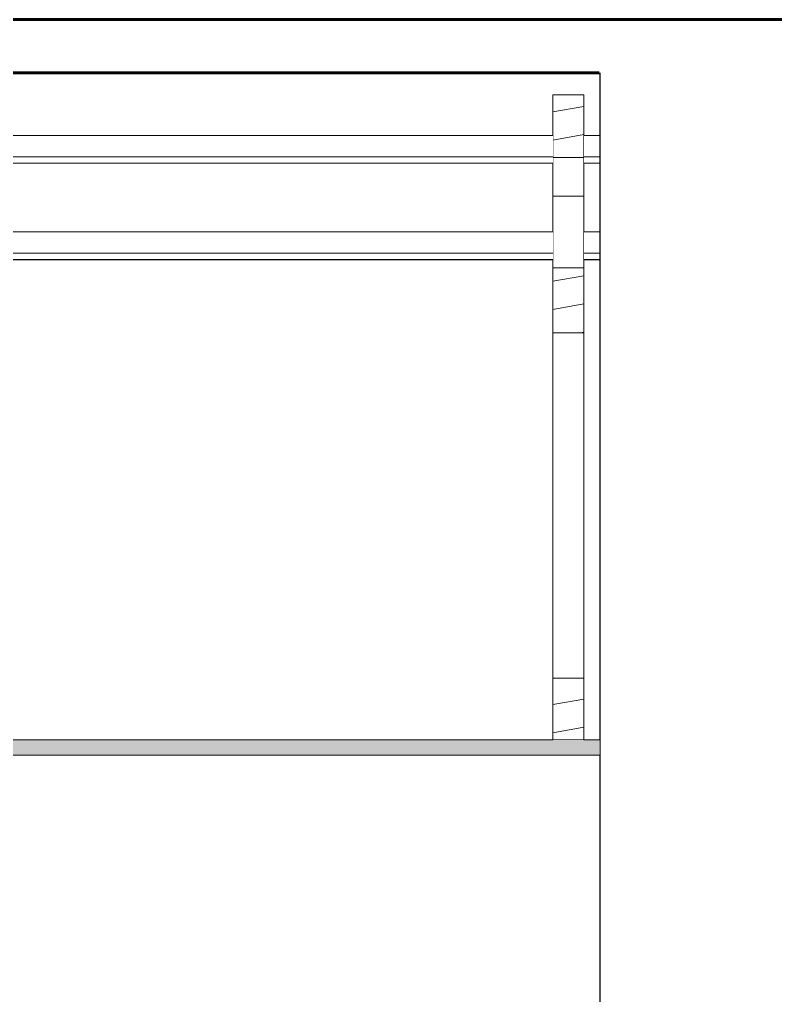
# Model space of a CAD drawing. Header units: metres. Extents: x 48 to 635, y -15 to 39.
# Drawn here: x 492.919 to 494.142, y -12.27 to -10.69 of the extents above; entities that cross this region are included whole.
import ezdxf

# ---------------------------------------------------------------- set-up
doc = ezdxf.new("R2010")
doc.units = ezdxf.units.M
doc.header["$MEASUREMENT"] = 0
doc.linetypes.add('Wipeout_Contour', pattern=[1, 0, -1])
for name, color, linetype in [('Interior - Furniture', 7, 'Continuous'), ('Shell - Roof', 7, 'Continuous'), ('Site & Landscape - Terrain', 7, 'Continuous'), ('Structural - Bearing', 7, 'Continuous')]:
    doc.layers.add(name, color=color, linetype=linetype)
pattern_1 = [(10, (476.33491, -14.601266), (-0.00781417, 0.04431635), [])]

msp = doc.modelspace()

# ---------------------------------------------------------------- wipeouts: each hides what was drawn before it
at = {"color": 254, "linetype": 'Wipeout_Contour', "lineweight": 0, "ltscale": 1971.44731}
msp.add_wipeout([(491.6962, -11.0338), (493.7823, -11.0338), (493.7823, -10.9224), (491.6962, -10.9224)], dxfattribs=at).dxf.layer = 'Shell - Roof'
at = {"color": 254, "linetype": 'Wipeout_Contour', "lineweight": 0, "ltscale": 1976.87196}
msp.add_wipeout([(494.3073, -10.7761), (493.8573, -10.7761), (493.8573, -12.3113), (494.3073, -12.3113)], dxfattribs=at).dxf.layer = 'Structural - Bearing'
at = {"color": 254, "linetype": 'Wipeout_Contour', "lineweight": 0, "ltscale": 1971.814503}
msp.add_wipeout([(491.8573, -11.0789), (491.8573, -11.8563), (493.7823, -11.8563), (493.7823, -11.0789)], dxfattribs=at).dxf.layer = 'Structural - Bearing'

# ---------------------------------------------------------------- next in the draw order: linework, layer by layer
at = {"layer": 'Structural - Bearing', "color": 7, "linetype": 'Continuous', "lineweight": 60}
msp.add_line((493.8573, -10.7761), (493.8573, -12.3113), dxfattribs=at)
at = {"layer": 'Structural - Bearing', "color": 251, "linetype": 'Continuous', "lineweight": 20, "true_color": 0x6a6a6a}
msp.add_line((493.7823, -11.0789), (491.8573, -11.0789), dxfattribs=at)

# ---------------------------------------------------------------- next in the draw order: wipeouts: each hides what was drawn before it
at = {"color": 254, "linetype": 'Wipeout_Contour', "lineweight": 0, "ltscale": 13678.858728}
msp.add_wipeout([(482.8238, -10.7761), (482.8238, -10.8775), (483.0021, -10.8775), (483.0021, -10.8121), (483.0521, -10.8121), (483.0521, -10.8775), (485.1631, -10.8775), (485.1631, -10.8121), (485.2131, -10.8121), (485.2131, -10.8775), (487.3242, -10.8775), (487.3242, -10.8121), (487.3742, -10.8121), (487.3742, -10.8775), (489.4852, -10.8775), (489.4852, -10.8121), (489.5352, -10.8121), (489.5352, -10.8775), (491.6462, -10.8775), (491.6462, -10.8121), (491.6962, -10.8121), (491.6962, -10.8775), (493.7823, -10.8775), (493.7823, -10.8121), (493.8323, -10.8121), (493.8323, -10.8775), (493.8573, -10.8775), (493.8573, -10.7761)], dxfattribs=at).dxf.layer = 'Shell - Roof'
at = {"color": 254, "linetype": 'Wipeout_Contour', "lineweight": 0, "ltscale": 1975.868188}
msp.add_wipeout([(493.8323, -11.0338), (493.8573, -11.0338), (493.8573, -10.9224), (493.8323, -10.9224)], dxfattribs=at).dxf.layer = 'Shell - Roof'
at = {"color": 254, "linetype": 'Wipeout_Contour', "lineweight": 0, "ltscale": 1971.456305}
msp.add_wipeout([(491.6962, -11.0789), (493.7823, -11.0789), (493.7823, -11.0787), (491.6962, -11.0787)], dxfattribs=at).dxf.layer = 'Shell - Roof'
at = {"color": 254, "linetype": 'Wipeout_Contour', "lineweight": 0, "ltscale": 1975.913303}
msp.add_wipeout([(493.8323, -11.0789), (493.8323, -11.8563), (493.8573, -11.8563), (493.8573, -11.0789)], dxfattribs=at).dxf.layer = 'Structural - Bearing'
at = {"color": 254, "linetype": 'Wipeout_Contour', "lineweight": 0, "ltscale": 19717.710675}
msp.add_wipeout([(492.6323, -11.8813), (491.8573, -11.8813), (491.8573, -14.6013), (492.0373, -14.6013), (492.0373, -12.3113), (493.0373, -12.3113), (493.0373, -14.6013), (493.5397, -14.6013), (493.8573, -14.5659), (493.8573, -11.8813), (492.8023, -11.8813), (492.8023, -11.9213), (492.7858, -11.9213), (492.788, -11.9231), (492.8004, -11.9382), (492.8096, -11.9555), (492.8153, -11.9743), (492.8173, -11.9938), (492.8153, -12.0133), (492.8096, -12.032), (492.8004, -12.0493), (492.788, -12.0645), (492.7728, -12.0769), (492.7555, -12.0862), (492.7368, -12.0918), (492.7173, -12.0938), (492.6978, -12.0918), (492.679, -12.0862), (492.6617, -12.0769), (492.6466, -12.0645), (492.6341, -12.0493), (492.6249, -12.032), (492.6192, -12.0133), (492.6173, -11.9938), (492.6192, -11.9743), (492.6249, -11.9555), (492.6341, -11.9382), (492.6466, -11.9231), (492.6487, -11.9213), (492.6323, -11.9213)], dxfattribs=at).dxf.layer = 'Structural - Bearing'

# ---------------------------------------------------------------- next in the draw order: linework, layer by layer
at = {"layer": 'Structural - Bearing', "color": 251, "linetype": 'Continuous', "lineweight": 20, "true_color": 0x6a6a6a}
msp.add_line((493.8573, -11.0789), (493.8323, -11.0789), dxfattribs=at)

# ---------------------------------------------------------------- next in the draw order: wipeouts: each hides what was drawn before it
at = {"color": 254, "linetype": 'Wipeout_Contour', "lineweight": 0, "ltscale": 1975.715256}
msp.add_wipeout([(493.8323, -10.9136), (493.7823, -10.9136), (493.7823, -10.9759), (493.8323, -10.9759)], dxfattribs=at).dxf.layer = 'Interior - Furniture'
at = {"color": 254, "linetype": 'Wipeout_Contour', "lineweight": 0, "ltscale": 1975.763882}
msp.add_wipeout([(493.7823, -11.7563), (493.8323, -11.7563), (493.8323, -11.1971), (493.7823, -11.1971)], dxfattribs=at).dxf.layer = 'Interior - Furniture'
at = {"color": 254, "linetype": 'Wipeout_Contour', "lineweight": 0, "ltscale": 1954.235139}
msp.add_wipeout([(494.8573, -10.6899), (482.0236, -10.6899), (482.0236, -10.7761), (494.8573, -10.7761)], dxfattribs=at).dxf.layer = 'Shell - Roof'

# ---------------------------------------------------------------- next in the draw order: linework, layer by layer
at = {"layer": 'Shell - Roof', "color": 7, "linetype": 'Continuous', "lineweight": 60}
for p, q in [((494.8573, -10.6899), (482.0236, -10.6899)), ((493.8573, -10.7761), (482.8238, -10.7761))]:
    msp.add_line(p, q, dxfattribs=at)

# ---------------------------------------------------------------- next in the draw order: wipeouts: each hides what was drawn before it
at = {"color": 254, "linetype": 'Wipeout_Contour', "lineweight": 0, "ltscale": 1975.708032}
msp.add_wipeout([(493.8323, -10.9136), (493.8323, -10.8121), (493.7823, -10.8121), (493.7823, -10.9136)], dxfattribs=at).dxf.layer = 'Interior - Furniture'
at = {"color": 254, "linetype": 'Wipeout_Contour', "lineweight": 0, "ltscale": 1975.794627}
msp.add_wipeout([(493.8323, -11.8563), (493.8323, -11.7563), (493.7823, -11.7563), (493.7823, -11.8563)], dxfattribs=at).dxf.layer = 'Interior - Furniture'
at = {"color": 254, "linetype": 'Wipeout_Contour', "lineweight": 0, "ltscale": 1975.877162}
msp.add_wipeout([(493.8323, -11.0789), (493.8573, -11.0789), (493.8573, -11.0787), (493.8323, -11.0787)], dxfattribs=at).dxf.layer = 'Shell - Roof'

# ---------------------------------------------------------------- next in the draw order: hatches: boundary and pattern name
at = {"layer": 'Interior - Furniture', "linetype": 'Continuous', "lineweight": 13, "true_color": 0xe4ad2c}
h = msp.add_hatch(dxfattribs=at)
h.set_pattern_fill('Wood_0003', color=42, style=0, pattern_type=2)
h.set_pattern_definition(pattern_1)
h.paths.add_polyline_path([(493.8323, -10.9136), (493.8323, -10.8121), (493.7823, -10.8121), (493.7823, -10.9136)])
h = msp.add_hatch(dxfattribs=at)
h.set_pattern_fill('Wood_0003', color=42, style=0, pattern_type=2)
h.set_pattern_definition(pattern_1)
h.paths.add_polyline_path([(493.8323, -11.8563), (493.8323, -11.7563), (493.7823, -11.7563), (493.7823, -11.8563)])

# ---------------------------------------------------------------- next in the draw order: linework, layer by layer
at = {"layer": 'Interior - Furniture', "color": 104, "linetype": 'Continuous', "lineweight": 20, "true_color": 0x029e21}
for p, q in [((493.7823, -10.8121), (493.7823, -10.9136)), ((493.8323, -10.8121), (493.7823, -10.8121)), ((493.8323, -10.8121), (493.8323, -10.9136)), ((493.8323, -10.9136), (493.7823, -10.9136)), ((493.7823, -11.7563), (493.7823, -11.8563)), ((493.8323, -11.7563), (493.7823, -11.7563)), ((493.8323, -11.7563), (493.8323, -11.8563)), ((493.8323, -11.8563), (493.7823, -11.8563))]:
    msp.add_line(p, q, dxfattribs=at)

# ---------------------------------------------------------------- next in the draw order: wipeouts: each hides what was drawn before it
at = {"color": 254, "linetype": 'Wipeout_Contour', "lineweight": 0, "ltscale": 1975.723197}
msp.add_wipeout([(493.8323, -11.0918), (493.8323, -10.9759), (493.7823, -10.9759), (493.7823, -11.0918)], dxfattribs=at).dxf.layer = 'Interior - Furniture'

# ---------------------------------------------------------------- next in the draw order: linework, layer by layer
at = {"layer": 'Interior - Furniture', "color": 134, "linetype": 'Continuous', "lineweight": 18}
for p, q in [((493.7823, -10.9759), (493.7823, -10.9136)), ((493.8323, -10.9759), (493.8323, -10.9136)), ((493.8323, -10.9759), (493.7823, -10.9759))]:
    msp.add_line(p, q, dxfattribs=at)

# ---------------------------------------------------------------- next in the draw order: wipeouts: each hides what was drawn before it
at = {"color": 254, "linetype": 'Wipeout_Contour', "lineweight": 0, "ltscale": 1975.733125}
msp.add_wipeout([(493.8323, -11.1971), (493.8323, -11.0918), (493.7823, -11.0918), (493.7823, -11.1971)], dxfattribs=at).dxf.layer = 'Interior - Furniture'
at = {"color": 254, "linetype": 'Wipeout_Contour', "lineweight": 0, "ltscale": 1953.943385}
msp.add_wipeout([(493.8587, -11.8563), (482.8238, -11.8563), (482.8238, -11.8813), (493.8587, -11.8813)], dxfattribs=at).dxf.layer = 'Site & Landscape - Terrain'

# ---------------------------------------------------------------- next in the draw order: hatches: boundary and pattern name
at = {"layer": 'Interior - Furniture', "linetype": 'Continuous', "lineweight": 13, "true_color": 0xe4ad2c}
h = msp.add_hatch(dxfattribs=at)
h.set_pattern_fill('Wood_0003', color=42, style=0, pattern_type=2)
h.set_pattern_definition(pattern_1)
h.paths.add_polyline_path([(493.8323, -11.1971), (493.8323, -11.0918), (493.7823, -11.0918), (493.7823, -11.1971)])
at = {"layer": 'Site & Landscape - Terrain', "linetype": 'Continuous', "lineweight": 15, "true_color": 0x93a0c6}
h = msp.add_hatch(dxfattribs=at)
h.set_pattern_fill('Plaster_0003', color=253, style=0, pattern_type=2)
h.set_pattern_definition([(0, (476.33491, -14.60127), (0, 0.08660254), [0, -0.05]), (0, (476.35991, -14.557965), (0, 0.08660254), [0, -0.05])])
h.paths.add_polyline_path([(493.8587, -11.8563), (482.8238, -11.8563), (482.8238, -11.8813), (493.8587, -11.8813)])

# ---------------------------------------------------------------- next in the draw order: linework, layer by layer
at = {"layer": 'Interior - Furniture', "color": 134, "linetype": 'Continuous', "lineweight": 18}
for p, q in [((493.7823, -11.0918), (493.7823, -10.9759)), ((493.8323, -11.0918), (493.8323, -10.9759)), ((493.7823, -11.7563), (493.7823, -11.1971)), ((493.8323, -11.7563), (493.8323, -11.1971))]:
    msp.add_line(p, q, dxfattribs=at)
at = {"layer": 'Interior - Furniture', "color": 104, "linetype": 'Continuous', "lineweight": 20, "true_color": 0x029e21}
for p, q in [((493.7823, -11.0918), (493.7823, -11.1971)), ((493.8323, -11.0918), (493.7823, -11.0918)), ((493.8323, -11.0918), (493.8323, -11.1971)), ((493.8323, -11.1971), (493.7823, -11.1971))]:
    msp.add_line(p, q, dxfattribs=at)
at = {"layer": 'Site & Landscape - Terrain', "color": 55, "linetype": 'Continuous', "lineweight": 13, "true_color": 0xa2a233}
for p, q in [((493.7823, -11.8563), (491.6962, -11.8563)), ((493.8587, -11.8563), (493.8323, -11.8563)), ((493.8587, -11.8563), (493.8587, -11.8813)), ((493.8587, -11.8813), (482.8238, -11.8813))]:
    msp.add_line(p, q, dxfattribs=at)

# ---------------------------------------------------------------- next in the draw order: wipeouts: each hides what was drawn before it
at = {"color": 254, "linetype": 'Wipeout_Contour', "lineweight": 0, "ltscale": 1971.439897}
msp.add_wipeout([(491.6962, -10.912), (493.7823, -10.912), (493.7823, -10.8775), (491.6962, -10.8775)], dxfattribs=at).dxf.layer = 'Interior - Furniture'
at = {"color": 254, "linetype": 'Wipeout_Contour', "lineweight": 0, "ltscale": 1975.860791}
msp.add_wipeout([(493.8573, -10.8775), (493.8323, -10.8775), (493.8323, -10.912), (493.8573, -10.912)], dxfattribs=at).dxf.layer = 'Interior - Furniture'

# ---------------------------------------------------------------- next in the draw order: linework, layer by layer
at = {"layer": 'Interior - Furniture', "color": 104, "linetype": 'Continuous', "lineweight": 13, "true_color": 0x029e21}
for p, q in [((493.7823, -10.8775), (491.6962, -10.8775)), ((493.8573, -10.8775), (493.8323, -10.8775))]:
    msp.add_line(p, q, dxfattribs=at)

# ---------------------------------------------------------------- next in the draw order: wipeouts: each hides what was drawn before it
at = {"color": 254, "linetype": 'Wipeout_Contour', "lineweight": 0, "ltscale": 1971.441881}
msp.add_wipeout([(491.6962, -10.912), (491.6962, -10.9224), (493.7823, -10.9224), (493.7823, -10.912)], dxfattribs=at).dxf.layer = 'Interior - Furniture'
at = {"color": 254, "linetype": 'Wipeout_Contour', "lineweight": 0, "ltscale": 1975.862771}
msp.add_wipeout([(493.8323, -10.9224), (493.8573, -10.9224), (493.8573, -10.912), (493.8323, -10.912)], dxfattribs=at).dxf.layer = 'Interior - Furniture'
at = {"color": 254, "linetype": 'Wipeout_Contour', "lineweight": 0, "ltscale": 1971.453816}
msp.add_wipeout([(491.6962, -11.0683), (493.7823, -11.0683), (493.7823, -11.0338), (491.6962, -11.0338)], dxfattribs=at).dxf.layer = 'Interior - Furniture'
at = {"color": 254, "linetype": 'Wipeout_Contour', "lineweight": 0, "ltscale": 1975.874678}
msp.add_wipeout([(493.8323, -11.0683), (493.8573, -11.0683), (493.8573, -11.0338), (493.8323, -11.0338)], dxfattribs=at).dxf.layer = 'Interior - Furniture'

# ---------------------------------------------------------------- next in the draw order: linework, layer by layer
at = {"layer": 'Interior - Furniture', "color": 104, "linetype": 'Continuous', "lineweight": 13, "true_color": 0x029e21}
for p, q in [((493.7823, -10.912), (491.6962, -10.912)), ((493.8573, -10.912), (493.8323, -10.912)), ((491.6962, -10.9224), (493.7823, -10.9224)), ((493.8323, -10.9224), (493.8573, -10.9224)), ((493.7823, -11.0338), (491.6962, -11.0338)), ((493.8573, -11.0338), (493.8323, -11.0338))]:
    msp.add_line(p, q, dxfattribs=at)

# ---------------------------------------------------------------- next in the draw order: wipeouts: each hides what was drawn before it
at = {"color": 254, "linetype": 'Wipeout_Contour', "lineweight": 0, "ltscale": 1971.455829}
msp.add_wipeout([(491.6962, -11.0683), (491.6962, -11.0787), (493.7823, -11.0787), (493.7823, -11.0683)], dxfattribs=at).dxf.layer = 'Interior - Furniture'
at = {"color": 254, "linetype": 'Wipeout_Contour', "lineweight": 0, "ltscale": 1975.876686}
msp.add_wipeout([(493.8323, -11.0683), (493.8323, -11.0787), (493.8573, -11.0787), (493.8573, -11.0683)], dxfattribs=at).dxf.layer = 'Interior - Furniture'

# ---------------------------------------------------------------- next in the draw order: linework, layer by layer
at = {"layer": 'Interior - Furniture', "color": 104, "linetype": 'Continuous', "lineweight": 13, "true_color": 0x029e21}
for p, q in [((493.7823, -11.0683), (491.6962, -11.0683)), ((493.8573, -11.0683), (493.8323, -11.0683)), ((491.6962, -11.0787), (493.7823, -11.0787)), ((493.8323, -11.0787), (493.8573, -11.0787))]:
    msp.add_line(p, q, dxfattribs=at)

doc.saveas('drawing.dxf')
